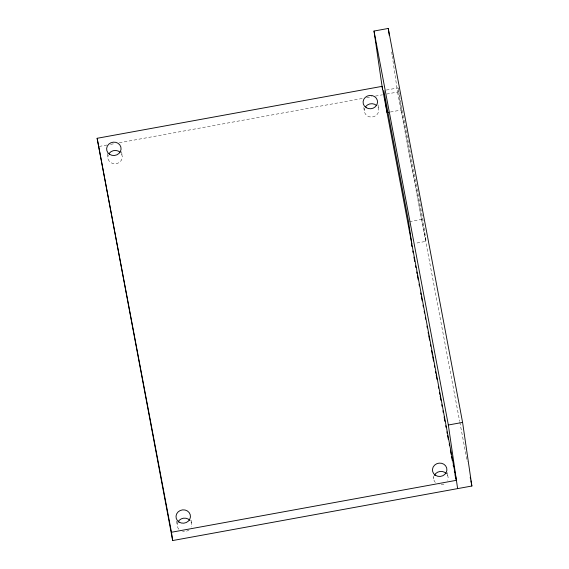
<?xml version="1.0" encoding="UTF-8"?>
<svg xmlns="http://www.w3.org/2000/svg" width="569" height="569" viewBox="0 0 569 569"><rect width="100%" height="100%" fill="white"/><g stroke="black" fill="none" stroke-linecap="round" stroke-linejoin="round"><path stroke-width="0.43" stroke-dasharray="2.85 2.13" d="M386.323 90.037L398.058 87.896L422.831 219.221L426.06 241.341L415.164 243.326M99.212 146.432L107.079 144.995M110.578 144.362L114.945 143.566M119.319 142.769L362.318 98.473M366.685 97.676L371.927 96.723M375.426 96.083L382.418 94.81M386.643 94.041L397.539 92.057L392.326 56.331M390.391 112.008L401.287 110.023L398.058 87.896M409.424 221.661L422.831 219.221M401.287 110.023L426.06 241.341M397.539 92.057L459.674 421.373M459.837 422.248L467.256 461.559M391.692 51.978L392.205 55.463M447.419 472.633L448.023 476.779M433.286 476.054L433.77 479.375M378.044 104.938L378.648 109.084M363.797 107.534L364.402 111.68M191.077 520.201L191.561 523.523M176.589 521.14L177.315 526.119M121.581 151.681L122.193 155.828M107.214 153.445L107.939 158.424M378.086 107.427A7.241 6.679 -8.3 0 1 371.82 117.058A7.241 6.679 -8.3 0 1 364.736 108.224M121.624 154.171A7.241 6.679 -8.3 0 1 115.365 163.801A7.241 6.679 -8.3 0 1 108.274 154.967M190.999 521.865A7.241 6.679 -8.3 0 1 191.227 526.979M189.072 529.86A7.241 6.679 -8.3 0 1 182.549 531.318M178.886 529.227A7.241 6.679 -8.3 0 1 177.649 522.662M447.454 475.122A7.241 6.679 -8.3 0 1 447.689 480.236M443.934 484.084A7.241 6.679 -8.3 0 1 439.005 484.575M435.349 482.484A7.241 6.679 -8.3 0 1 433.692 477.633"/><path stroke-width="0.85" d="M382.567 89.674L374.011 31.046L388.264 28.45L462.59 422.411L471.872 486.018L172.67 540.55L97.128 138.295L382.084 86.353L456.409 480.314L171.461 532.257L172.67 540.55M388.712 112.313L387.041 112.619L383.812 90.499L408.585 221.818L411.814 243.937M457.625 488.615L448.344 425.007L462.59 422.411M470.222 477.277L470.549 479.027M470.883 480.777L471.872 486.018M374.011 31.046L448.344 425.007M411.643 244.898L411.97 246.647M412.795 251.014L413.122 252.757M413.948 257.131L414.773 261.498M415.598 265.865L415.925 267.608M416.75 271.975L417.077 273.725M417.411 275.474L418.229 279.841M419.054 284.208L419.389 285.951M420.704 292.943L421.032 294.692M421.366 296.435L422.191 300.802M423.009 305.169L423.343 306.919M424.168 311.286L424.495 313.035M425.32 317.402L425.648 319.145M426.97 326.137L427.298 327.886M428.123 332.253L428.45 333.996M428.777 335.746L429.602 340.113M430.427 344.48L430.761 346.229M431.579 350.596L432.404 354.964M432.739 356.713L433.557 361.08M434.382 365.447L434.716 367.19M435.541 371.557L435.868 373.307M436.195 375.056L437.02 379.423M438.336 386.408L438.671 388.158M439.496 392.525L439.823 394.274M440.15 396.017L440.975 400.384M441.8 404.751L442.127 406.501M442.952 410.868L443.287 412.617M444.105 416.985L444.93 421.352M445.755 425.719L446.089 427.468M446.907 431.835L447.241 433.578M447.568 435.328L448.393 439.695M449.218 444.062L449.546 445.812M450.371 450.179L451.196 454.546M451.523 456.295L452.348 460.662M453.173 465.029L453.5 466.772M454.325 471.139L454.652 472.889M454.987 474.638L455.812 479.006M97.128 138.295L171.461 532.257M388.264 28.45L389.281 35.42M365.611 106.659A7.241 6.679 -8.3 0 1 376.65 105.55M109.156 153.402A7.241 6.679 -8.3 0 1 120.194 152.293M177.891 522.122A7.241 6.679 -8.3 0 1 189.989 520.415M434.353 475.378A7.241 6.679 -8.3 0 1 446.445 473.671M435.527 475.343A7.241 6.679 -8.3 0 0 446.885 470.229A7.241 6.679 -8.3 0 0 436.643 463.778A7.241 6.679 -8.3 0 0 435.527 475.343M179.071 522.086A7.241 6.679 -8.3 0 0 190.43 516.972A7.241 6.679 -8.3 0 0 180.188 510.521A7.241 6.679 -8.3 0 0 179.071 522.086M109.696 154.391A7.241 6.679 -8.3 0 0 121.055 149.27A7.241 6.679 -8.3 0 0 110.813 142.819A7.241 6.679 -8.3 0 0 109.696 154.391M366.151 107.648A7.241 6.679 -8.3 0 0 377.517 102.527A7.241 6.679 -8.3 0 0 367.275 96.076A7.241 6.679 -8.3 0 0 366.151 107.648"/></g></svg>
